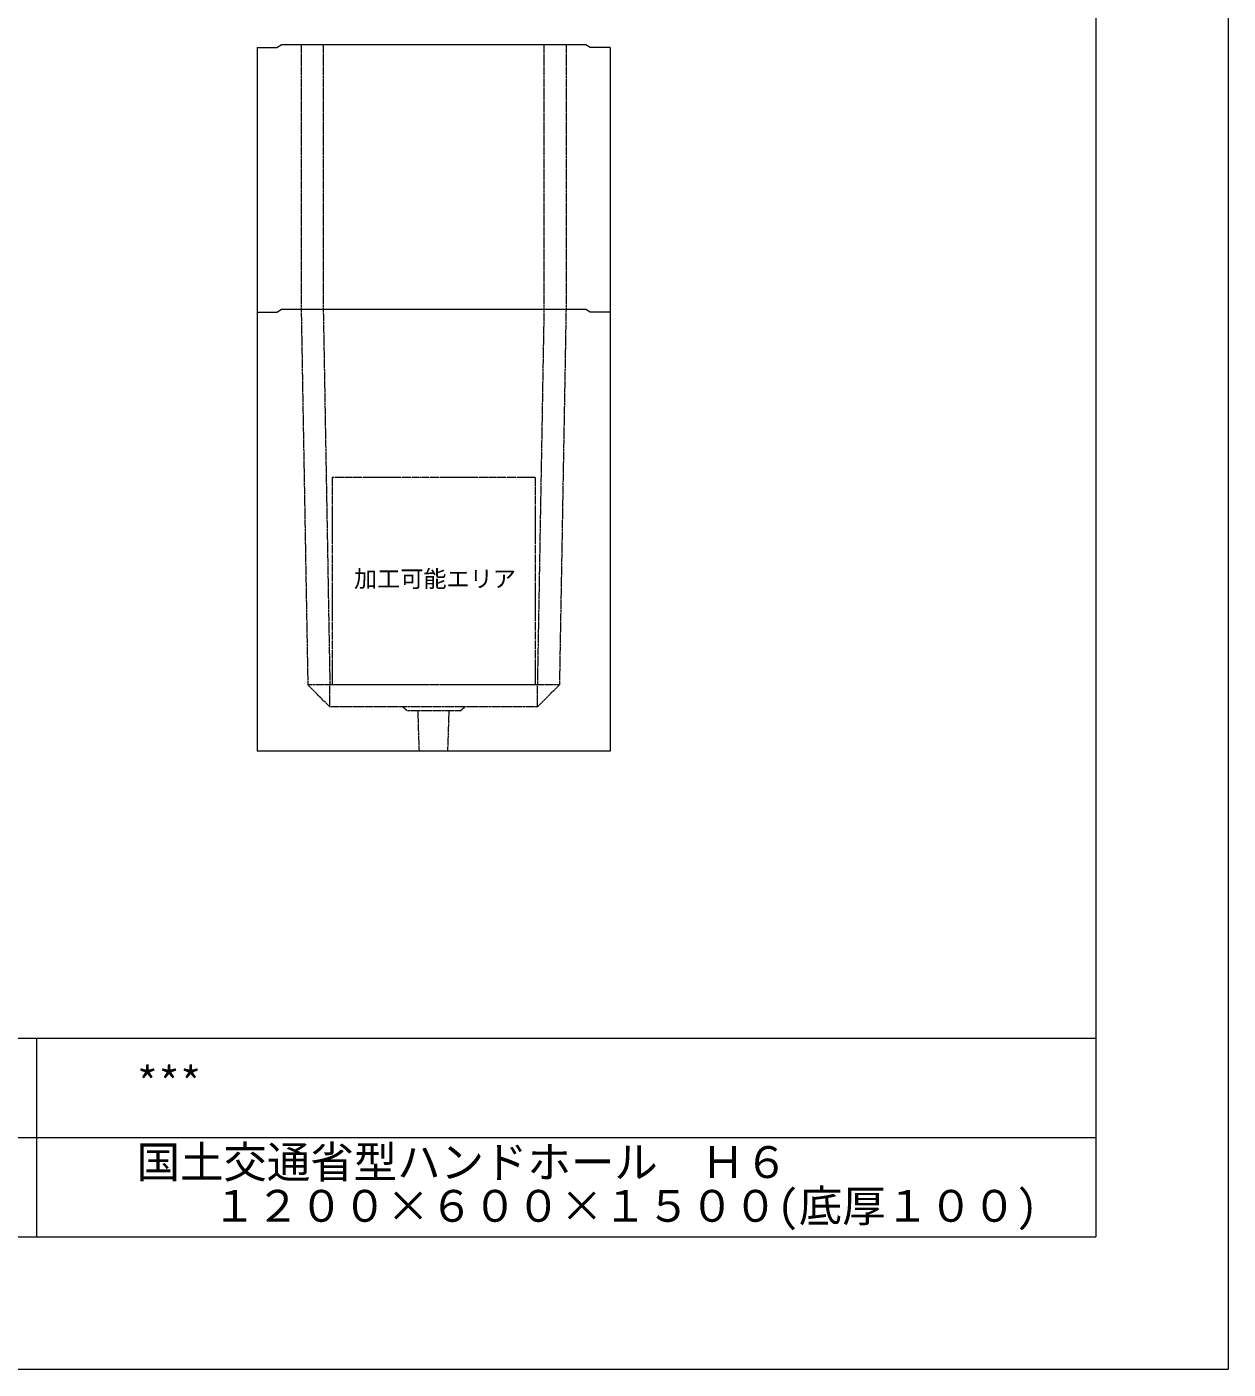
# Model space of a CAD drawing. Units: millimetres, scale not verified. Extents: x -4455 to 4455, y -3150 to 3150.
# Drawn here: x 1733 to 4455, y -3150 to -109 of the extents above; entities that cross this region are included whole.
import ezdxf
from ezdxf.enums import TextEntityAlignment as Align

# ---------------------------------------------------------------- set-up
doc = ezdxf.new("R2010")
doc.units = ezdxf.units.MM
doc.header["$LTSCALE"] = 20
doc.linetypes.add('LONG_DASHED1', pattern=[7, 6, -1])
doc.linetypes.add('LONG_DOUBLE_CHAIN', pattern=[21.8, 18, -1, 0.6, -0.6, 0.6, -1])
for name, color, linetype, lineweight in [('0-0_D-TTL', 7, 'Continuous', 9), ('0-1_Defpoints', 7, 'Continuous', 9), ('0-2_D-TTL-FRAM1', 134, 'Continuous', 9), ('0-3_D-TTL-TXT', 7, 'Continuous', 9), ('0-7_D-STR-STR5', 1, 'LONG_DOUBLE_CHAIN', 9), ('0-8_D-STR', 7, 'Continuous', 9)]:
    doc.layers.add(name, color=color, linetype=linetype, lineweight=lineweight)
doc.styles.add('ＭＳ ゴシック', font='')
doc.styles.get('ＭＳ ゴシック').set_extended_font_data('MS Gothic')

# ---------------------------------------------------------------- blocks, each defined once
blk = doc.blocks.new('A$C4DE05FD1')
at = {"layer": '0-0_D-TTL', "color": 134}
for p in [(114800, 76000), (4000, 4000)]:
    blk.add_line(p, (114800, 4000), dxfattribs=at)
at = {"layer": '0-1_Defpoints', "color": 134}
for p in [(118800, 84000), (0, 0)]:
    blk.add_line(p, (118800, 0), dxfattribs=at)
at = {"layer": '0-2_D-TTL-FRAM1'}
for p, q in [((38800, 10000), (114800, 10000)), ((82800, 10000), (82800, 4000)), ((64800, 7000), (114800, 7000))]:
    blk.add_line(p, q, dxfattribs=at)
blk = doc.blocks.new('A$C6C271CC6')
at = {"layer": '0-8_D-STR'}
for p, q in [((-7100, -120), (-6900, 0)), ((-8000, -120), (-8000, -12120)), ((-8000, -120), (-7100, -120)), ((8000, -120), (7100, -120)), ((8000, -120), (8000, -12120)), ((-8000, -12120), (-7100, -12120)), ((-7100, -12120), (-6900, -12000)), ((8000, -12120), (7100, -12120))]:
    blk.add_line(p, q, dxfattribs=at)
at = {"layer": '0-8_D-STR', "linetype": 'LONG_DASHED1'}
for p, q in [((-6000, 0), (-6000, -12000)), ((-5000, 0), (-5000, -12000)), ((5000, 0), (5000, -12000)), ((6000, 0), (6000, -12000))]:
    blk.add_line(p, q, dxfattribs=at)
at = {"layer": '0-8_D-STR'}
for points in [[(7100, -120), (6900, 0), (-6900, 0)], [(7100, -12120), (6900, -12000), (-6900, -12000)]]:
    blk.add_lwpolyline(points, dxfattribs=at)
blk = doc.blocks.new('A$C7B744E40')
at = {"layer": '0-7_D-STR-STR5'}
for p, q in [((4600, -7600), (4600, -17000)), ((4600, -17000), (-4600, -17000))]:
    blk.add_line(p, q, dxfattribs=at)
blk.add_lwpolyline([(4600, -7600), (-4600, -7600), (-4600, -17000)], dxfattribs=at)
at = {"layer": '0-8_D-STR'}
for p, q in [((-7100, -120), (-6900, 0)), ((-8000, -120), (-8000, -20000)), ((-8000, -120), (-7100, -120)), ((8000, -120), (7100, -120)), ((8000, -120), (8000, -20000)), ((8000, -20000), (-8000, -20000))]:
    blk.add_line(p, q, dxfattribs=at)
at = {"layer": '0-8_D-STR', "linetype": 'LONG_DASHED1'}
for p, q in [((-6000, 0), (-5700, -17000)), ((-5000, 0), (-4700, -17000)), ((5000, 0), (4700, -17000)), ((6000, 0), (5700, -17000)), ((-4700, -18000), (-5700, -17000)), ((5700, -17000), (-5700, -17000)), ((-4700, -18000), (-4700.3, -16982.4)), ((4700, -18000), (4700.3, -16982.4)), ((4700, -18000), (5700, -17000)), ((4700, -18000), (-4700, -18000)), ((-1200, -18180), (-1400, -18000)), ((1200, -18180), (-1200, -18180)), ((-646.9, -20000), (-705, -18180)), ((646.9, -20000), (705, -18180)), ((1200, -18180), (1400, -18000))]:
    blk.add_line(p, q, dxfattribs=at)
at = {"layer": '0-8_D-STR'}
blk.add_lwpolyline([(7100, -120), (6900, 0), (-6900, 0)], dxfattribs=at)

msp = doc.modelspace()

# ---------------------------------------------------------------- block references
at = {"layer": '0-0_D-TTL', "xscale": 0.075, "yscale": 0.075}
msp.add_blockref('A$C4DE05FD1', (-4455, -3150), dxfattribs=at)
at = {"layer": '0-8_D-STR', "xscale": 0.05, "yscale": 0.05}
for name, p in [('A$C6C271CC6', (2655, -150)), ('A$C7B744E40', (2655, -750))]:
    msp.add_blockref(name, p, dxfattribs=at)

# ---------------------------------------------------------------- texts
at = {"layer": '0-3_D-TTL-TXT', "style": 'ＭＳ ゴシック'}
for s, p in [('***', (1981.99, -2559.3)), ('国土交通省型ハンドホール\u3000Ｈ６', (1981.99, -2738.64)), ('１２００×６００×１５００(底厚１００)', (2154.61, -2837.79))]:
    msp.add_text(s, height=72.14, dxfattribs=at).set_placement(p, align=Align.BOTTOM_LEFT)
at = {"layer": '0-7_D-STR-STR5', "style": 'ＭＳ ゴシック'}
msp.add_text('加工可能エリア', height=38.42, dxfattribs=at).set_placement((2474.69, -1390.37), align=Align.BOTTOM_LEFT)

doc.saveas('drawing.dxf')
